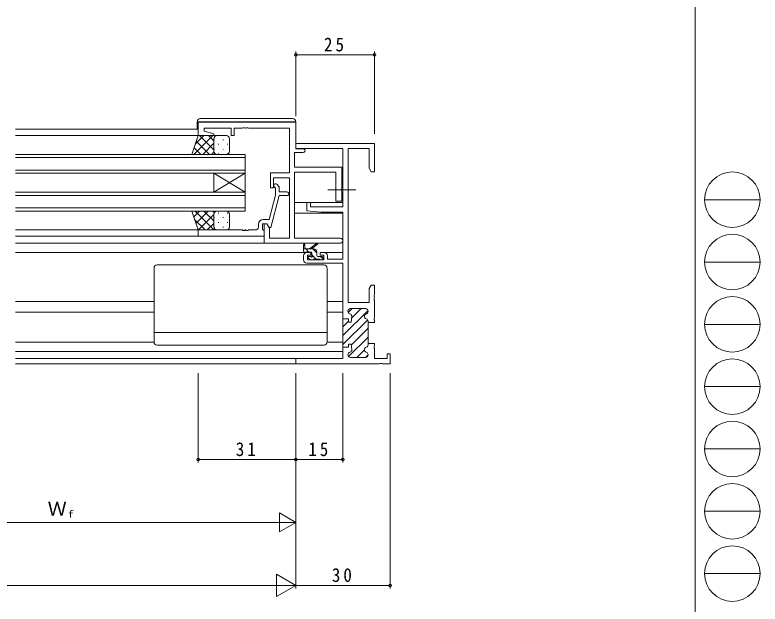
# Model space of a CAD drawing. Units: millimetres on the paper. Extents: x -420 to 373, y -297 to 267.
# Drawn here: x 136.3 to 372.9, y -202.1 to -14.9 of the extents above; entities that cross this region are included whole.
import ezdxf
from ezdxf.enums import TextEntityAlignment as Align

# ---------------------------------------------------------------- set-up
doc = ezdxf.new("R2010")
doc.units = ezdxf.units.MM
doc.linetypes.add('CHAIN2', pattern=[12, 9, -1, 1, -1])
for name, color, linetype, lineweight in [('0-1_YKK_ZWAK', 7, 'Continuous', 9), ('0-3_YKK_11', 7, 'Continuous', 9), ('0-4_YKK_12', 2, 'Continuous', 9), ('0-5_YKK_13', 4, 'Continuous', 9), ('0-7_YKK_D', 6, 'Continuous', 9)]:
    doc.layers.add(name, color=color, linetype=linetype, lineweight=lineweight)
doc.styles.add('ＭＳ ゴシック', font='')
doc.styles.get('ＭＳ ゴシック').set_extended_font_data('MS Gothic')

msp = doc.modelspace()

# ---------------------------------------------------------------- linework, layer by layer
at = {"layer": '0-1_YKK_ZWAK'}
for p, q in [((352.3, 264.4), (352.3, -260.6)), ((355.276, -73.616), (372.916, -73.616)), ((355.276, -93.412), (372.916, -93.412)), ((355.276, -113.208), (372.916, -113.208)), ((355.276, -133.004), (372.916, -133.004)), ((355.276, -152.8), (372.916, -152.8)), ((355.276, -172.596), (372.916, -172.596)), ((355.276, -192.392), (372.916, -192.392))]:
    msp.add_line(p, q, dxfattribs=at)
for centre in [(364.096, -73.616), (364.096, -93.412), (364.096, -113.208), (364.096, -133.004), (364.096, -152.8), (364.096, -172.596), (364.096, -192.392)]:
    msp.add_circle(centre, 8.82, dxfattribs=at)
at = {"layer": '0-3_YKK_11'}
for p, q in [((194.438, -49.028), (194.438, -53.227)), ((225.438, -49.028), (194.438, -49.028)), ((225.438, -57.428), (225.438, -49.028)), ((196.338, -50.928), (204.938, -50.928)), ((196.338, -51.867), (196.338, -50.928)), ((199.467, -52.705), (196.338, -51.867)), ((204.938, -50.928), (204.938, -53.228)), ((205.938, -50.928), (208.479, -50.928)), ((205.938, -53.228), (205.938, -50.928)), ((208.479, -50.928), (208.663, -50.808)), ((208.663, -50.808), (209.212, -50.808)), ((209.212, -50.808), (209.396, -50.928)), ((209.396, -50.928), (209.479, -50.928)), ((209.479, -50.928), (209.663, -50.808)), ((209.663, -50.808), (210.212, -50.808)), ((210.212, -50.808), (210.396, -50.928)), ((210.396, -50.928), (223.438, -50.928)), ((223.438, -50.928), (223.438, -65.027)), ((194.438, -53.227), (199.398, -53.227)), ((199.398, -53.227), (199.467, -52.705)), ((204.938, -53.228), (205.938, -53.228)), ((225.438, -55.728), (250.438, -55.728)), ((225.438, -57.358), (225.438, -55.728)), ((250.438, -55.728), (250.438, -64.728)), ((225.068, -58.627), (227.838, -58.627)), ((225.068, -63.227), (225.068, -58.627)), ((240.438, -57.358), (225.438, -57.358)), ((227.838, -57.428), (225.438, -57.428)), ((240.438, -75.828), (240.438, -57.358)), ((248.808, -57.358), (242.068, -57.358)), ((242.068, -57.358), (242.068, -106.228)), ((248.808, -63.637), (248.808, -57.358)), ((240.138, -63.227), (225.068, -63.227)), ((240.138, -70.069), (240.138, -63.227)), ((249.438, -64.728), (248.808, -63.637)), ((217.438, -65.027), (217.438, -69.827)), ((223.438, -65.027), (217.438, -65.027)), ((225.068, -64.858), (238.138, -64.858)), ((225.068, -85.798), (225.068, -64.858)), ((238.138, -64.858), (238.138, -74.028)), ((250.438, -64.728), (249.438, -64.728)), ((218.438, -66.658), (223.438, -66.658)), ((218.438, -69.827), (218.438, -66.658)), ((223.438, -66.658), (223.438, -85.798)), ((217.438, -69.827), (218.438, -69.827)), ((219.038, -69.976), (218.613, -69.552)), ((219.038, -72.166), (219.038, -69.976)), ((219.462, -68.703), (220.238, -69.479)), ((220.238, -69.479), (220.238, -71.127)), ((240.018, -70.253), (240.138, -70.069)), ((240.018, -70.802), (240.018, -70.253)), ((240.138, -70.986), (240.018, -70.802)), ((240.138, -74.028), (240.138, -70.986)), ((216.958, -79.927), (219.038, -72.166)), ((220.237, -72.327), (217.53, -82.428)), ((222.638, -72.327), (220.237, -72.327)), ((220.238, -71.127), (222.638, -71.127)), ((228.937, -74.528), (230.138, -74.528)), ((228.937, -77.134), (228.937, -74.528)), ((230.138, -74.528), (230.138, -75.828)), ((238.138, -74.028), (240.138, -74.028)), ((233.437, -77.528), (228.937, -77.134)), ((230.138, -75.828), (240.438, -75.828)), ((240.438, -77.528), (233.437, -77.528)), ((240.438, -92.528), (240.438, -77.528)), ((215.138, -79.927), (216.958, -79.927)), ((213.638, -82.228), (213.638, -81.428)), ((214.938, -81.228), (214.938, -83.027)), ((216.238, -81.228), (214.938, -81.228)), ((215.438, -81.228), (215.438, -87.428)), ((216.238, -81.228), (215.438, -81.228)), ((216.93, -82.428), (216.238, -81.228)), ((217.068, -82.665), (216.238, -81.228)), ((217.53, -82.428), (216.93, -82.428)), ((217.068, -85.798), (217.068, -82.665)), ((194.438, -83.227), (208.479, -83.227)), ((194.438, -85.227), (194.438, -83.227)), ((208.479, -83.227), (208.663, -83.347)), ((208.663, -83.347), (209.212, -83.347)), ((209.212, -83.347), (209.396, -83.227)), ((209.396, -83.227), (209.479, -83.227)), ((209.479, -83.227), (209.663, -83.347)), ((209.663, -83.347), (210.212, -83.347)), ((210.212, -83.347), (210.396, -83.227)), ((210.396, -83.227), (212.638, -83.227)), ((214.938, -83.027), (215.138, -83.227)), ((215.138, -83.227), (215.438, -83.527)), ((215.438, -83.527), (215.438, -85.227)), ((215.438, -85.227), (194.438, -85.227)), ((215.438, -87.428), (239.623, -87.428)), ((223.438, -85.798), (217.068, -85.798)), ((239.623, -85.798), (225.068, -85.798)), ((227.937, -92.728), (227.937, -91.428)), ((228.937, -90.428), (230.238, -90.428)), ((229.138, -91.228), (229.138, -92.728)), ((230.238, -91.228), (229.138, -91.228)), ((230.238, -90.428), (230.238, -91.228)), ((233.238, -90.428), (234.538, -90.428)), ((233.238, -91.228), (233.238, -90.428)), ((234.338, -91.228), (233.238, -91.228)), ((234.338, -92.728), (234.338, -91.228)), ((235.538, -91.428), (235.538, -92.528)), ((240.438, -93.728), (228.937, -93.728)), ((229.138, -92.728), (234.338, -92.728)), ((235.538, -92.528), (240.438, -92.528)), ((240.438, -111.478), (240.438, -93.728)), ((248.808, -101.819), (249.438, -100.728)), ((249.438, -100.728), (250.438, -100.728)), ((250.438, -100.728), (250.438, -103.769)), ((248.808, -106.228), (248.808, -101.819)), ((250.438, -103.769), (250.318, -103.953)), ((250.318, -103.953), (250.318, -104.503)), ((242.068, -106.228), (248.808, -106.228)), ((250.318, -104.503), (250.438, -104.686)), ((250.438, -104.769), (250.318, -104.953)), ((250.318, -104.953), (250.318, -105.503)), ((250.318, -105.503), (250.438, -105.686)), ((250.438, -104.686), (250.438, -104.769)), ((250.438, -105.686), (250.438, -111.019)), ((240.438, -116.797), (248.411, -108.823)), ((242.112, -109.465), (243.35, -108.228)), ((242.838, -108.228), (247.638, -108.228)), ((247.638, -108.228), (242.838, -108.228)), ((243.18, -111.225), (246.178, -108.228)), ((242.038, -109.129), (242.038, -109.028)), ((242.038, -109.028), (242.038, -109.129)), ((243.038, -112.478), (243.232, -110.768)), ((243.232, -110.768), (243.038, -112.478)), ((248.438, -109.028), (248.438, -109.129)), ((248.438, -109.129), (248.438, -109.028)), ((250.438, -111.019), (250.318, -111.203)), ((250.318, -111.203), (250.318, -111.753)), ((240.438, -111.478), (242.238, -111.478)), ((240.438, -120.778), (240.438, -111.478)), ((240.438, -120.778), (240.438, -111.478)), ((242.238, -111.478), (240.438, -111.478)), ((240.438, -119.625), (248.294, -111.769)), ((240.438, -113.968), (242.238, -112.168)), ((242.238, -111.478), (242.238, -112.478)), ((242.238, -112.478), (242.238, -111.478)), ((242.238, -112.478), (243.038, -112.478)), ((243.038, -112.478), (242.238, -112.478)), ((248.438, -112.227), (248.438, -112.628)), ((248.438, -112.628), (248.438, -112.227)), ((248.438, -112.628), (248.438, -119.328)), ((250.438, -112.628), (248.438, -112.628)), ((250.318, -111.753), (250.438, -111.936)), ((250.438, -111.936), (250.438, -112.628)), ((243.076, -119.815), (248.438, -114.453)), ((242.249, -123.47), (248.438, -117.282)), ((240.438, -120.478), (242.238, -120.478)), ((240.438, -124.098), (240.438, -120.478)), ((242.238, -120.478), (240.738, -120.478)), ((242.238, -119.478), (242.238, -120.478)), ((243.038, -119.478), (242.238, -119.478)), ((242.238, -119.478), (243.038, -119.478)), ((242.238, -120.478), (242.238, -119.478)), ((243.232, -121.187), (243.038, -119.478)), ((243.038, -119.478), (243.232, -121.187)), ((248.438, -119.328), (248.438, -119.729)), ((248.438, -119.328), (250.438, -119.328)), ((248.438, -119.729), (248.438, -119.328)), ((250.438, -120.019), (250.318, -120.203)), ((250.318, -120.203), (250.318, -120.753)), ((250.438, -119.328), (250.438, -120.019)), ((242.038, -122.928), (242.038, -122.827)), ((242.038, -122.827), (242.038, -122.928)), ((244.82, -123.728), (247.238, -121.31)), ((247.649, -123.728), (248.437, -122.939)), ((248.438, -122.827), (248.438, -122.928)), ((248.438, -122.928), (248.438, -122.827)), ((250.318, -120.753), (250.438, -120.936)), ((250.438, -120.936), (250.438, -124.098)), ((254.438, -122.528), (255.438, -122.528)), ((254.438, -124.098), (254.438, -122.528)), ((255.438, -122.528), (255.438, -125.728)), ((225.438, -124.098), (240.438, -124.098)), ((225.438, -125.728), (225.438, -124.098)), ((247.638, -123.728), (242.838, -123.728)), ((242.838, -123.728), (247.638, -123.728)), ((250.438, -124.098), (254.438, -124.098)), ((251.979, -125.728), (225.438, -125.728)), ((251.979, -125.728), (225.438, -125.728)), ((252.163, -125.608), (251.979, -125.728)), ((252.713, -125.608), (252.163, -125.608)), ((252.896, -125.728), (252.713, -125.608)), ((255.438, -125.728), (252.896, -125.728))]:
    msp.add_line(p, q, dxfattribs=at)
for centre, radius, start, end in [((227.838, -58.028), 0.6, 269.99998, 90), ((219.038, -69.127), 0.6, 44.99998, 225), ((222.638, -71.728), 0.6, 269.99998, 90), ((215.138, -81.428), 1.5, 90, 179.99998), ((212.638, -82.228), 1, 270, 359.99998), ((239.623, -86.613), 0.815, 269.99998, 90), ((228.937, -91.428), 1, 90, 179.99998), ((234.538, -91.428), 1, 0, 89.99998), ((228.937, -92.728), 1, 180, 269.99998), ((242.838, -109.028), 0.8, 90, 179.99998), ((242.838, -109.028), 0.8, 90, 179.99998), ((247.638, -109.028), 0.8, 0, 89.99998), ((247.638, -109.028), 0.8, 0, 89.99998), ((242.838, -109.129), 0.8, 180.00002, 255.52251), ((242.838, -109.129), 0.8, 180.00002, 255.52251), ((242.438, -110.678), 0.8, 353.49696, 75.52246), ((242.438, -110.678), 0.8, 353.49696, 75.52246), ((248.038, -110.678), 0.8, 104.47751, 255.52248), ((248.038, -110.678), 0.8, 104.47751, 255.52248), ((247.638, -109.129), 0.8, 284.47748, 359.99997), ((247.638, -109.129), 0.8, 284.47748, 359.99997), ((247.638, -112.227), 0.8, 0.00002, 75.52251), ((247.638, -112.227), 0.8, 0.00002, 75.52251), ((248.038, -121.278), 0.8, 104.47751, 255.52248), ((248.038, -121.278), 0.8, 104.47751, 255.52248), ((247.638, -119.729), 0.8, 284.47748, 359.99997), ((247.638, -119.729), 0.8, 284.47748, 359.99997), ((242.838, -122.827), 0.8, 104.47748, 179.99997), ((242.838, -122.827), 0.8, 104.47748, 179.99997), ((242.838, -122.928), 0.8, 180, 269.99998), ((242.838, -122.928), 0.8, 180, 269.99998), ((242.438, -121.278), 0.8, 284.47752, 6.50302), ((242.438, -121.278), 0.8, 284.47752, 6.50302), ((247.638, -122.928), 0.8, 270, 359.99998), ((247.638, -122.928), 0.8, 270, 359.99998), ((247.638, -122.827), 0.8, 0.00002, 75.52251), ((247.638, -122.827), 0.8, 0.00002, 75.52251)]:
    msp.add_arc(centre, radius, start, end, dxfattribs=at)
at = {"layer": '0-4_YKK_12'}
for p, q in [((194.438, -51.227), (136.438, -51.227)), ((194.938, -53.227), (136.438, -53.227)), ((209.438, -59.228), (136.438, -59.228)), ((209.438, -60.228), (136.438, -60.228)), ((209.438, -65.228), (209.438, -59.228)), ((209.438, -64.228), (136.438, -64.228)), ((209.438, -65.228), (136.438, -65.228)), ((209.438, -71.228), (199.438, -65.228)), ((209.438, -65.228), (199.438, -71.228)), ((199.438, -65.228), (199.438, -71.228)), ((209.438, -65.228), (209.438, -71.228)), ((209.438, -71.228), (136.438, -71.228)), ((209.438, -72.228), (136.438, -72.228)), ((209.438, -77.228), (209.438, -71.228)), ((240.438, -74.528), (225.068, -74.528)), ((209.438, -76.228), (136.438, -76.228)), ((209.438, -77.228), (136.438, -77.228)), ((240.438, -77.928), (225.068, -77.928)), ((194.938, -83.227), (136.438, -83.227)), ((194.738, -85.227), (136.438, -85.227)), ((215.738, -87.428), (136.438, -87.428)), ((228.937, -90.428), (136.438, -90.428)), ((240.438, -90.428), (234.538, -90.428)), ((180.438, -105.928), (136.438, -105.928)), ((240.438, -105.928), (235.438, -105.928)), ((180.438, -109.328), (136.438, -109.328)), ((240.438, -109.328), (235.438, -109.328)), ((240.438, -121.828), (136.438, -121.828)), ((240.138, -124.098), (136.438, -124.098)), ((225.738, -125.728), (136.438, -125.728))]:
    msp.add_line(p, q, dxfattribs=at)
at = {"layer": '0-5_YKK_13'}
for p, q in [((194.138, -48.827), (194.137, -51.227)), ((195.138, -47.827), (224.438, -47.827)), ((192.438, -59.228), (194.438, -53.228)), ((199.069, -53.228), (193.069, -59.228)), ((196.241, -53.228), (193.536, -55.933)), ((194.438, -53.228), (200.438, -53.228)), ((199.438, -57.748), (194.917, -53.228)), ((199.438, -54.919), (197.746, -53.228)), ((199.438, -54.228), (199.438, -58.228)), ((199.438, -54.228), (199.438, -58.228)), ((203.438, -53.228), (200.438, -53.228)), ((204.438, -58.228), (204.438, -54.228)), ((198.089, -59.228), (193.85, -54.989)), ((199.438, -55.688), (195.898, -59.228)), ((199.528, -54.478), (199.528, -54.678)), ((200.943, -55.893), (200.943, -56.093)), ((202.358, -54.478), (202.358, -54.678)), ((203.773, -55.893), (203.773, -56.093)), ((195.261, -59.228), (193.143, -57.11)), ((199.471, -58.483), (198.726, -59.228)), ((199.528, -57.508), (199.528, -57.708)), ((200.943, -58.923), (200.943, -59.123)), ((202.358, -57.508), (202.358, -57.708)), ((203.773, -58.923), (203.773, -59.123)), ((200.438, -59.228), (192.438, -59.228)), ((200.438, -59.228), (203.438, -59.228)), ((192.438, -77.228), (194.438, -83.228)), ((200.438, -77.228), (192.438, -77.228)), ((194.861, -77.228), (193.043, -79.045)), ((199.469, -83.228), (193.469, -77.228)), ((197.689, -77.228), (193.75, -81.166)), ((199.438, -80.368), (196.298, -77.228)), ((199.592, -77.694), (199.126, -77.228)), ((200.438, -77.228), (203.438, -77.228)), ((200.943, -77.963), (200.943, -77.763)), ((203.773, -77.963), (203.773, -77.763)), ((196.641, -83.228), (193.336, -79.923)), ((199.438, -78.308), (194.517, -83.228)), ((199.438, -82.228), (199.438, -78.228)), ((199.438, -82.228), (199.438, -78.228)), ((199.528, -79.378), (199.528, -79.178)), ((202.358, -79.378), (202.358, -79.178)), ((204.438, -78.228), (204.438, -82.228)), ((199.438, -81.136), (197.346, -83.228)), ((199.528, -82.408), (199.528, -82.208)), ((200.943, -80.993), (200.943, -80.793)), ((202.358, -82.408), (202.358, -82.208)), ((203.773, -80.993), (203.773, -80.793)), ((194.438, -83.228), (200.438, -83.228)), ((200.202, -83.2), (200.174, -83.228)), ((203.438, -83.228), (200.438, -83.228)), ((229.838, -89.228), (232.055, -87.545)), ((227.937, -89.928), (227.937, -87.928)), ((231.138, -89.228), (227.937, -89.228)), ((228.238, -88.101), (228.436, -89.228)), ((229.643, -90.228), (228.643, -89.228)), ((230.438, -89.228), (232.257, -87.827)), ((232.138, -90.478), (230.888, -89.228)), ((230.238, -90.228), (228.238, -90.228)), ((230.025, -92.64), (229.525, -92.14)), ((229.738, -91.628), (230.077, -91.628)), ((230.538, -91.167), (230.538, -90.528)), ((231.943, -92.528), (230.538, -91.123)), ((232.138, -91.328), (232.138, -90.228)), ((232.438, -91.628), (233.838, -91.628)), ((234.134, -92.474), (233.288, -91.628)), ((234.138, -91.928), (234.138, -92.428)), ((234.437, -94.328), (181.438, -94.328)), ((230.838, -92.728), (230.238, -92.728)), ((233.138, -92.528), (231.038, -92.528)), ((233.838, -92.728), (233.338, -92.728)), ((180.438, -118.828), (180.438, -95.328)), ((235.438, -118.828), (235.438, -95.328)), ((235.438, -115.788), (180.438, -115.788)), ((180.438, -118.828), (136.438, -118.828)), ((234.437, -119.828), (181.438, -119.828)), ((240.438, -118.828), (235.438, -118.828))]:
    msp.add_line(p, q, dxfattribs=at)
at = {"layer": '0-5_YKK_13', "linetype": 'CHAIN2'}
msp.add_line((244.568, -70.528), (235.638, -70.528), dxfattribs=at)
at = {"layer": '0-5_YKK_13'}
for points in [[(224.938, -48.827), (194.638, -48.827), (194.138, -48.827)], [(225.438, -49.528), (225.438, -48.827), (224.938, -48.827)]]:
    msp.add_lwpolyline(points, dxfattribs=at)
for centre, radius, start, end in [((195.138, -48.827), 1, 90, 180), ((224.438, -48.827), 1, 0, 90), ((200.438, -54.228), 1, 90.00009, 180.00009), ((200.438, -54.228), 1, 90.00009, 180.00009), ((203.438, -54.228), 1, 0.00009, 90.00009), ((200.438, -58.228), 1, 180.00009, 270.00009), ((200.438, -58.228), 1, 180.00009, 270.00009), ((203.438, -58.228), 1, 270.00009, 0.00009), ((200.438, -78.228), 1, 89.99989, 179.99989), ((200.438, -78.228), 1, 89.99989, 179.99989), ((203.438, -78.228), 1, 359.99989, 89.99989), ((200.438, -82.228), 1, 179.99989, 269.99989), ((200.438, -82.228), 1, 179.99989, 269.99989), ((203.438, -82.228), 1, 269.99989, 359.99989), ((232.238, -87.628), 0.2, 275.58287, 155.58287), ((228.138, -87.928), 0.2, 300, 180), ((231.138, -90.228), 1, 0, 90), ((228.238, -89.928), 0.3, 180, 270), ((229.738, -91.928), 0.3, 90, 225), ((230.077, -91.928), 0.3, 33.05573, 90), ((230.238, -90.528), 0.3, 0, 90), ((230.538, -91.628), 0.25, 213.05573, 56.94426), ((230.838, -91.167), 0.3, 180, 236.94426), ((232.438, -91.328), 0.3, 180, 270), ((233.838, -91.928), 0.3, 0, 90), ((181.438, -95.328), 1, 90, 180), ((230.238, -92.428), 0.3, 225, 270), ((230.838, -92.528), 0.2, 270, 0), ((233.338, -92.528), 0.2, 180, 270), ((233.838, -92.428), 0.3, 270, 0), ((234.437, -95.328), 1, 0, 90), ((181.438, -118.828), 1, 180, 270), ((234.437, -118.828), 1, 270, 0)]:
    msp.add_arc(centre, radius, start, end, dxfattribs=at)
at = {"layer": '0-7_YKK_D'}
for p, q in [((225.438, -47.12), (225.438, -26.559)), ((250.438, -27.559), (225.438, -27.559)), ((250.438, -52.728), (250.438, -26.559)), ((194.438, -128.728), (194.438, -157.128)), ((225.438, -128.728), (225.438, -157.128)), ((225.438, -128.728), (225.438, -197.128)), ((225.438, -128.728), (225.438, -157.128)), ((240.438, -128.728), (240.438, -157.128)), ((255.438, -128.728), (255.438, -197.128)), ((225.438, -139.128), (225.438, -177.128)), ((225.438, -139.128), (225.438, -197.128)), ((225.438, -156.128), (194.438, -156.128)), ((240.438, -156.128), (225.438, -156.128)), ((220.241, -173.128), (220.241, -179.128)), ((225.438, -176.128), (220.241, -173.128)), ((81.438, -176.128), (219.438, -176.128)), ((225.438, -176.128), (215.045, -176.128)), ((225.438, -176.128), (220.241, -179.128)), ((219.375, -192.628), (219.375, -199.628)), ((225.438, -196.128), (219.375, -192.628)), ((218.438, -196.128), (-107.562, -196.128)), ((225.438, -196.128), (213.313, -196.128)), ((225.438, -196.128), (219.375, -199.628)), ((225.438, -196.128), (255.438, -196.128))]:
    msp.add_line(p, q, dxfattribs=at)
for centre in [(225.438, -27.559), (250.438, -27.559), (194.438, -156.128), (225.438, -156.128), (225.438, -156.128), (240.438, -156.128), (255.438, -196.128)]:
    msp.add_circle(centre, 0.425, dxfattribs=at)

# ---------------------------------------------------------------- texts
at = {"layer": '0-7_YKK_D', "color": 3, "style": 'ＭＳ ゴシック'}
msp.add_text('Ｗ', height=4.399, dxfattribs=at).set_placement((146.677, -175.328), align=Align.BOTTOM_LEFT)
at = {"layer": '0-7_YKK_D', "color": 7, "style": 'ＭＳ ゴシック'}
msp.add_text('ｆ', height=2.199, dxfattribs=at).set_placement((152.438, -175.328), align=Align.BOTTOM_LEFT)
at = {"layer": '0-7_YKK_D', "color": 3, "char_height": 4.399, "attachment_point": 7, "style": 'ＭＳ ゴシック'}
for s, insert in [('\\T1.36;\\W0.9;25', (234.418, -26.559)), ('\\T1.36;\\W0.9;31', (206.418, -155.128)), ('\\T1.36;\\W0.9;15', (229.418, -155.128)), ('\\T1.36;\\W0.9;30', (236.918, -195.128))]:
    msp.add_mtext(s, dxfattribs=dict(at, insert=insert))

doc.saveas('drawing.dxf')
